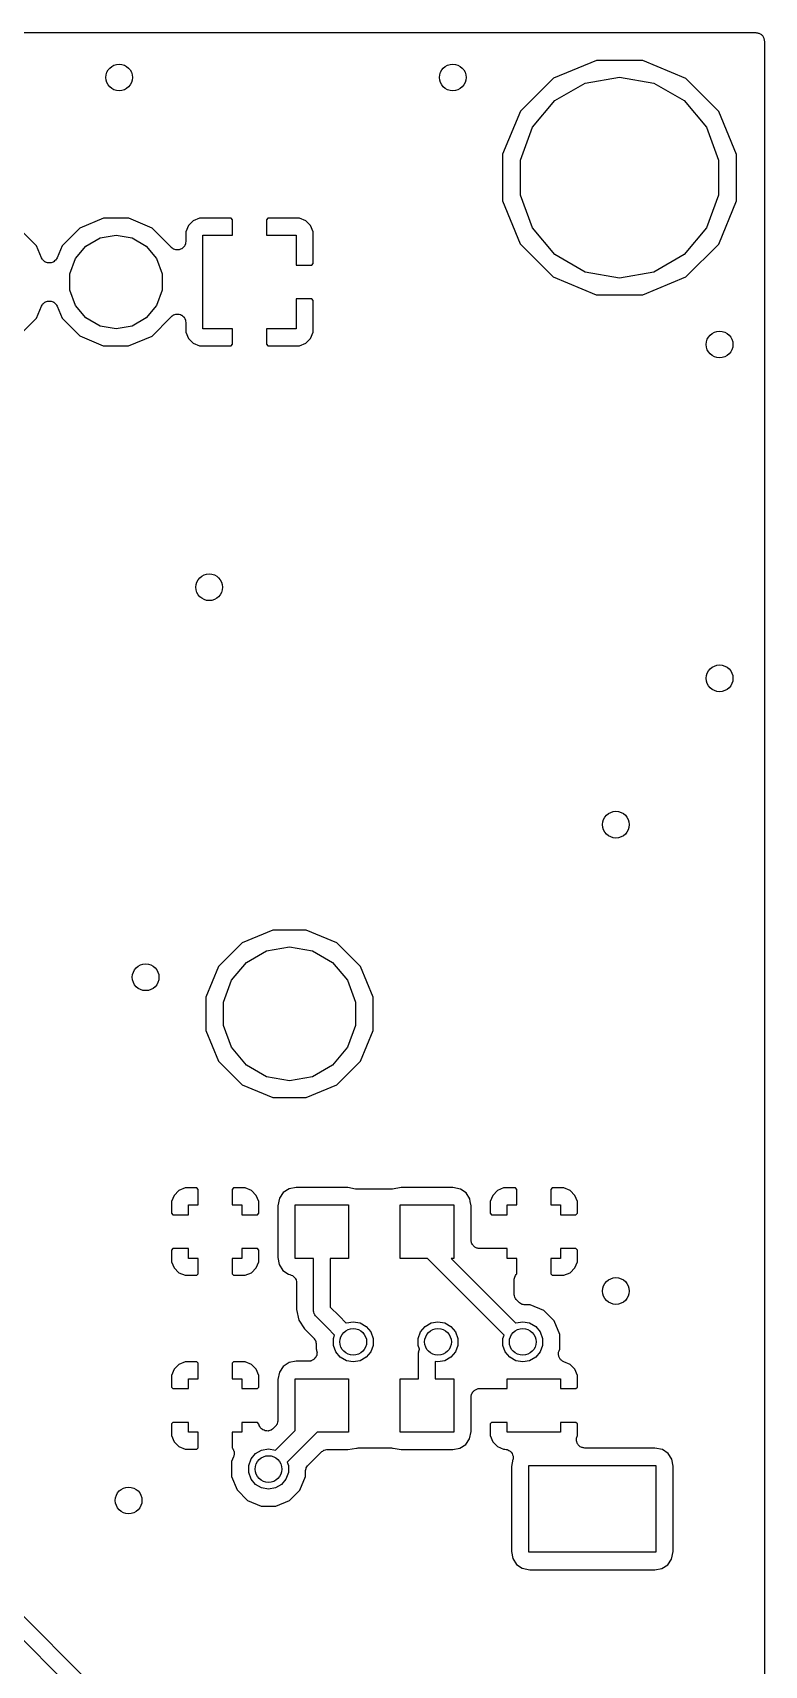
# Model space of a CAD drawing. Extents: x 100.3 to 129.7, y -169.7 to -100.3.
# Drawn here: x 118.7 to 129.67, y -124.78 to -100.33 of the extents above; entities that cross this region are included whole.
import ezdxf

# ---------------------------------------------------------------- set-up
doc = ezdxf.new("R2010")
doc.units = 0
doc.header["$MEASUREMENT"] = 0
doc.layers.add('BLACK', color=7, linetype='CONTINUOUS')

msp = doc.modelspace()

# ---------------------------------------------------------------- linework, layer by layer
at = {"layer": 'Black'}
for p, q in [((100.456, -100.329), (129.544, -100.329)), ((129.544, -100.329), (129.555, -100.331)), ((129.555, -100.331), (129.566, -100.331)), ((129.566, -100.331), (129.576, -100.335)), ((129.576, -100.335), (129.587, -100.337)), ((129.587, -100.337), (129.597, -100.342)), ((129.597, -100.342), (129.607, -100.346)), ((129.607, -100.346), (129.616, -100.353)), ((129.616, -100.353), (129.626, -100.359)), ((129.626, -100.359), (129.633, -100.367)), ((129.633, -100.367), (129.641, -100.374)), ((129.641, -100.374), (129.647, -100.384)), ((129.647, -100.384), (129.654, -100.392)), ((129.654, -100.392), (129.658, -100.403)), ((129.658, -100.403), (129.663, -100.413)), ((129.663, -100.413), (129.665, -100.424)), ((129.665, -100.424), (129.669, -100.434)), ((129.669, -100.434), (129.669, -100.445)), ((129.669, -100.445), (129.671, -100.456)), ((129.671, -100.456), (129.671, -142.013)), ((127.153, -100.746), (126.508, -101.012)), ((127.85, -100.746), (127.153, -100.746)), ((128.495, -101.014), (127.85, -100.746)), ((126.985, -101.085), (127.5, -100.994)), ((127.5, -100.994), (128.015, -101.085)), ((126.508, -101.012), (126.014, -101.505)), ((126.532, -101.347), (126.985, -101.085)), ((128.015, -101.085), (128.468, -101.347)), ((128.988, -101.508), (128.495, -101.014)), ((126.196, -101.747), (126.532, -101.347)), ((128.468, -101.347), (128.804, -101.747)), ((126.014, -101.505), (125.746, -102.15)), ((129.254, -102.153), (128.988, -101.508)), ((126.017, -102.239), (126.196, -101.747)), ((128.804, -101.747), (128.983, -102.239)), ((125.746, -102.15), (125.746, -102.847)), ((129.254, -102.85), (129.254, -102.153)), ((126.017, -102.761), (126.017, -102.239)), ((128.983, -102.239), (128.983, -102.761)), ((125.746, -102.847), (126.012, -103.492)), ((126.196, -103.253), (126.017, -102.761)), ((128.983, -102.761), (128.804, -103.253)), ((128.986, -103.495), (129.254, -102.85)), ((119.764, -103.11), (119.413, -103.255)), ((120.144, -103.11), (119.764, -103.11)), ((120.494, -103.256), (120.144, -103.11)), ((121.109, -103.149), (121.038, -103.22)), ((121.202, -103.11), (121.109, -103.149)), ((121.678, -103.11), (121.202, -103.11)), ((121.699, -103.131), (121.678, -103.11)), ((121.699, -103.364), (121.699, -103.131)), ((122.228, -103.11), (122.207, -103.131)), ((122.207, -103.131), (122.207, -103.364)), ((122.704, -103.11), (122.228, -103.11)), ((122.797, -103.149), (122.704, -103.11)), ((122.868, -103.22), (122.797, -103.149)), ((118.762, -103.524), (118.494, -103.256)), ((119.413, -103.255), (119.145, -103.523)), ((119.501, -103.526), (119.713, -103.404)), ((119.713, -103.404), (119.953, -103.361)), ((119.953, -103.361), (120.193, -103.404)), ((120.193, -103.404), (120.405, -103.526)), ((120.772, -103.534), (120.494, -103.256)), ((121.038, -103.22), (120.999, -103.313)), ((120.999, -103.313), (120.999, -103.457)), ((121.253, -104.764), (121.253, -103.364)), ((121.253, -103.364), (121.699, -103.364)), ((122.207, -103.364), (122.653, -103.364)), ((122.653, -103.364), (122.653, -103.81)), ((122.907, -103.313), (122.868, -103.22)), ((122.907, -103.789), (122.907, -103.313)), ((126.532, -103.653), (126.196, -103.253)), ((128.804, -103.253), (128.468, -103.653)), ((118.836, -103.702), (118.762, -103.524)), ((119.145, -103.523), (119.07, -103.702)), ((119.344, -103.713), (119.501, -103.526)), ((120.405, -103.526), (120.562, -103.713)), ((120.775, -103.539), (120.772, -103.534)), ((120.777, -103.541), (120.775, -103.539)), ((120.778, -103.543), (120.777, -103.541)), ((120.794, -103.555), (120.778, -103.543)), ((120.808, -103.567), (120.794, -103.555)), ((120.811, -103.568), (120.808, -103.567)), ((120.813, -103.57), (120.811, -103.568)), ((120.832, -103.576), (120.813, -103.57)), ((120.85, -103.582), (120.832, -103.576)), ((120.853, -103.582), (120.85, -103.582)), ((120.855, -103.583), (120.853, -103.582)), ((120.875, -103.582), (120.855, -103.583)), ((120.894, -103.582), (120.875, -103.582)), ((120.897, -103.582), (120.894, -103.582)), ((120.899, -103.581), (120.897, -103.582)), ((120.917, -103.574), (120.899, -103.581)), ((120.935, -103.567), (120.917, -103.574)), ((120.938, -103.566), (120.935, -103.567)), ((120.94, -103.565), (120.938, -103.566)), ((120.954, -103.551), (120.94, -103.565)), ((120.969, -103.539), (120.954, -103.551)), ((120.971, -103.537), (120.969, -103.539)), ((120.973, -103.535), (120.971, -103.537)), ((120.982, -103.518), (120.973, -103.535)), ((120.991, -103.501), (120.982, -103.518)), ((120.992, -103.498), (120.991, -103.501)), ((120.993, -103.496), (120.992, -103.498)), ((120.996, -103.476), (120.993, -103.496)), ((120.999, -103.457), (120.996, -103.476)), ((126.012, -103.492), (126.505, -103.986)), ((126.985, -103.915), (126.532, -103.653)), ((128.468, -103.653), (128.015, -103.915)), ((128.492, -103.988), (128.986, -103.495)), ((118.845, -103.716), (118.836, -103.702)), ((118.852, -103.731), (118.845, -103.716)), ((118.856, -103.734), (118.852, -103.731)), ((118.859, -103.739), (118.856, -103.734)), ((118.872, -103.749), (118.859, -103.739)), ((118.885, -103.76), (118.872, -103.749)), ((118.89, -103.763), (118.885, -103.76)), ((118.894, -103.766), (118.89, -103.763)), ((118.91, -103.771), (118.894, -103.766)), ((118.925, -103.777), (118.91, -103.771)), ((118.931, -103.778), (118.925, -103.777)), ((118.936, -103.779), (118.931, -103.778)), ((118.953, -103.779), (118.936, -103.779)), ((118.969, -103.779), (118.953, -103.779)), ((118.975, -103.778), (118.969, -103.779)), ((118.98, -103.777), (118.975, -103.778)), ((118.996, -103.771), (118.98, -103.777)), ((119.012, -103.766), (118.996, -103.771)), ((119.016, -103.763), (119.012, -103.766)), ((119.021, -103.761), (119.016, -103.763)), ((119.033, -103.749), (119.021, -103.761)), ((119.047, -103.739), (119.033, -103.749)), ((119.05, -103.735), (119.047, -103.739)), ((119.054, -103.731), (119.05, -103.735)), ((119.061, -103.716), (119.054, -103.731)), ((119.07, -103.702), (119.061, -103.716)), ((119.261, -103.942), (119.344, -103.713)), ((120.562, -103.713), (120.645, -103.942)), ((122.653, -103.81), (122.886, -103.81)), ((122.886, -103.81), (122.907, -103.789)), ((127.5, -104.006), (126.985, -103.915)), ((128.015, -103.915), (127.5, -104.006)), ((119.261, -104.186), (119.261, -103.942)), ((120.645, -103.942), (120.645, -104.186)), ((126.505, -103.986), (127.15, -104.254)), ((127.847, -104.254), (128.492, -103.988)), ((118.836, -104.426), (118.845, -104.412)), ((118.845, -104.412), (118.852, -104.397)), ((118.852, -104.397), (118.856, -104.393)), ((118.856, -104.393), (118.859, -104.389)), ((118.859, -104.389), (118.873, -104.379)), ((118.873, -104.379), (118.885, -104.367)), ((118.885, -104.367), (118.89, -104.365)), ((118.89, -104.365), (118.894, -104.362)), ((118.894, -104.362), (118.91, -104.357)), ((118.91, -104.357), (118.926, -104.351)), ((118.926, -104.351), (118.931, -104.35)), ((118.931, -104.35), (118.937, -104.349)), ((118.937, -104.349), (118.953, -104.349)), ((118.953, -104.349), (118.97, -104.349)), ((118.97, -104.349), (118.975, -104.35)), ((118.975, -104.35), (118.981, -104.351)), ((118.981, -104.351), (118.996, -104.357)), ((118.996, -104.357), (119.012, -104.362)), ((119.012, -104.362), (119.016, -104.365)), ((119.016, -104.365), (119.021, -104.368)), ((119.021, -104.368), (119.034, -104.379)), ((119.034, -104.379), (119.047, -104.389)), ((119.047, -104.389), (119.05, -104.394)), ((119.05, -104.394), (119.054, -104.397)), ((119.054, -104.397), (119.061, -104.412)), ((119.061, -104.412), (119.07, -104.426)), ((119.344, -104.415), (119.261, -104.186)), ((119.501, -104.602), (119.344, -104.415)), ((120.562, -104.415), (120.405, -104.602)), ((120.645, -104.186), (120.562, -104.415)), ((122.653, -104.318), (122.653, -104.764)), ((122.886, -104.318), (122.653, -104.318)), ((122.907, -104.339), (122.886, -104.318)), ((122.907, -104.815), (122.907, -104.339)), ((127.15, -104.254), (127.847, -104.254)), ((118.493, -104.873), (118.761, -104.605)), ((118.761, -104.605), (118.836, -104.426)), ((119.07, -104.426), (119.144, -104.604)), ((119.144, -104.604), (119.412, -104.872)), ((119.713, -104.724), (119.501, -104.602)), ((120.405, -104.602), (120.193, -104.724)), ((120.493, -104.873), (120.77, -104.597)), ((120.77, -104.597), (120.775, -104.588)), ((120.775, -104.588), (120.777, -104.586)), ((120.777, -104.586), (120.778, -104.584)), ((120.778, -104.584), (120.794, -104.572)), ((120.794, -104.572), (120.808, -104.56)), ((120.808, -104.56), (120.811, -104.559)), ((120.811, -104.559), (120.813, -104.557)), ((120.813, -104.557), (120.832, -104.551)), ((120.832, -104.551), (120.85, -104.545)), ((120.85, -104.545), (120.853, -104.545)), ((120.853, -104.545), (120.856, -104.544)), ((120.856, -104.544), (120.875, -104.545)), ((120.875, -104.545), (120.894, -104.545)), ((120.894, -104.545), (120.897, -104.546)), ((120.897, -104.546), (120.9, -104.546)), ((120.9, -104.546), (120.917, -104.553)), ((120.917, -104.553), (120.935, -104.56)), ((120.935, -104.56), (120.938, -104.562)), ((120.938, -104.562), (120.94, -104.563)), ((120.94, -104.563), (120.955, -104.576)), ((120.955, -104.576), (120.969, -104.588)), ((120.969, -104.588), (120.971, -104.59)), ((120.971, -104.59), (120.973, -104.592)), ((120.973, -104.592), (120.982, -104.61)), ((120.982, -104.61), (120.991, -104.626)), ((120.991, -104.626), (120.992, -104.629)), ((120.992, -104.629), (120.993, -104.632)), ((120.993, -104.632), (120.996, -104.651)), ((120.996, -104.651), (120.999, -104.67)), ((119.412, -104.872), (119.762, -105.018)), ((119.953, -104.767), (119.713, -104.724)), ((120.193, -104.724), (119.953, -104.767)), ((120.142, -105.018), (120.493, -104.873)), ((120.999, -104.67), (120.999, -104.815)), ((120.999, -104.815), (121.038, -104.908)), ((121.038, -104.908), (121.109, -104.979)), ((121.699, -104.764), (121.253, -104.764)), ((121.699, -104.997), (121.699, -104.764)), ((122.653, -104.764), (122.207, -104.764)), ((122.207, -104.764), (122.207, -104.997)), ((122.797, -104.979), (122.868, -104.908)), ((122.868, -104.908), (122.907, -104.815)), ((119.762, -105.018), (120.142, -105.018)), ((121.109, -104.979), (121.202, -105.018)), ((121.202, -105.018), (121.678, -105.018)), ((121.678, -105.018), (121.699, -104.997)), ((122.207, -104.997), (122.228, -105.018)), ((122.228, -105.018), (122.704, -105.018)), ((122.704, -105.018), (122.797, -104.979)), ((122.305, -113.771), (121.844, -113.961)), ((122.804, -113.771), (122.305, -113.771)), ((123.264, -113.963), (122.804, -113.771)), ((121.844, -113.961), (121.491, -114.314)), ((121.908, -114.256), (122.21, -114.082)), ((122.21, -114.082), (122.553, -114.021)), ((122.553, -114.021), (122.896, -114.082)), ((122.896, -114.082), (123.198, -114.256)), ((123.617, -114.316), (123.264, -113.963)), ((121.491, -114.314), (121.299, -114.774)), ((121.684, -114.523), (121.908, -114.256)), ((123.198, -114.256), (123.422, -114.523)), ((123.807, -114.777), (123.617, -114.316)), ((121.564, -114.851), (121.684, -114.523)), ((123.422, -114.523), (123.542, -114.851)), ((121.299, -114.774), (121.299, -115.273)), ((121.564, -115.199), (121.564, -114.851)), ((123.542, -114.851), (123.542, -115.199)), ((123.807, -115.276), (123.807, -114.777)), ((121.299, -115.273), (121.489, -115.734)), ((121.684, -115.527), (121.564, -115.199)), ((123.542, -115.199), (123.422, -115.527)), ((123.615, -115.736), (123.807, -115.276)), ((121.908, -115.794), (121.684, -115.527)), ((123.422, -115.527), (123.198, -115.794)), ((121.489, -115.734), (121.842, -116.087)), ((122.21, -115.968), (121.908, -115.794)), ((123.198, -115.794), (122.896, -115.968)), ((123.262, -116.089), (123.615, -115.736)), ((121.842, -116.087), (122.302, -116.279)), ((122.553, -116.029), (122.21, -115.968)), ((122.896, -115.968), (122.553, -116.029)), ((122.801, -116.279), (123.262, -116.089)), ((122.302, -116.279), (122.801, -116.279)), ((122.651, -117.627), (122.546, -117.646)), ((123.426, -117.627), (122.651, -117.627)), ((123.544, -117.65), (123.426, -117.627)), ((124.226, -117.627), (124.097, -117.651)), ((125.001, -117.627), (124.226, -117.627)), ((125.115, -117.65), (125.001, -117.627)), ((120.824, -117.744), (120.785, -117.837)), ((120.785, -117.837), (120.785, -118.013)), ((120.895, -117.673), (120.824, -117.744)), ((120.988, -117.634), (120.895, -117.673)), ((121.164, -117.634), (120.988, -117.634)), ((121.185, -117.655), (121.164, -117.634)), ((121.185, -117.888), (121.185, -117.655)), ((121.714, -117.634), (121.693, -117.655)), ((121.693, -117.655), (121.693, -117.888)), ((121.89, -117.634), (121.714, -117.634)), ((121.983, -117.673), (121.89, -117.634)), ((122.054, -117.744), (121.983, -117.673)), ((122.093, -117.837), (122.054, -117.744)), ((122.093, -118.013), (122.093, -117.837)), ((122.401, -117.787), (122.378, -117.901)), ((122.458, -117.702), (122.401, -117.787)), ((122.546, -117.646), (122.458, -117.702)), ((123.557, -117.651), (123.544, -117.65)), ((123.57, -117.653), (123.557, -117.651)), ((124.073, -117.653), (123.57, -117.653)), ((124.085, -117.651), (124.073, -117.653)), ((124.097, -117.651), (124.085, -117.651)), ((125.2, -117.707), (125.115, -117.65)), ((125.256, -117.795), (125.2, -117.707)), ((125.263, -117.836), (125.256, -117.795)), ((125.275, -117.9), (125.263, -117.836)), ((125.599, -117.744), (125.56, -117.837)), ((125.56, -117.837), (125.56, -118.013)), ((125.67, -117.673), (125.599, -117.744)), ((125.763, -117.634), (125.67, -117.673)), ((125.939, -117.634), (125.763, -117.634)), ((125.96, -117.655), (125.939, -117.634)), ((125.96, -117.888), (125.96, -117.655)), ((126.489, -117.634), (126.468, -117.655)), ((126.468, -117.655), (126.468, -117.888)), ((126.665, -117.634), (126.489, -117.634)), ((126.758, -117.673), (126.665, -117.634)), ((126.829, -117.744), (126.758, -117.673)), ((126.868, -117.837), (126.829, -117.744)), ((126.868, -118.013), (126.868, -117.837)), ((120.785, -118.013), (120.806, -118.034)), ((120.806, -118.034), (121.039, -118.034)), ((121.039, -118.034), (121.039, -117.888)), ((121.039, -117.888), (121.185, -117.888)), ((121.693, -117.888), (121.839, -117.888)), ((121.839, -117.888), (121.839, -118.034)), ((121.839, -118.034), (122.072, -118.034)), ((122.072, -118.034), (122.093, -118.013)), ((122.378, -117.901), (122.378, -118.676)), ((122.639, -118.688), (122.639, -117.888)), ((122.639, -117.888), (123.439, -117.888)), ((123.439, -117.888), (123.439, -118.688)), ((124.214, -118.688), (124.214, -117.888)), ((124.214, -117.888), (125.014, -117.888)), ((125.014, -117.888), (125.014, -118.688)), ((125.275, -118.415), (125.275, -117.9)), ((125.56, -118.013), (125.581, -118.034)), ((125.581, -118.034), (125.814, -118.034)), ((125.814, -118.034), (125.814, -117.888)), ((125.814, -117.888), (125.96, -117.888)), ((126.468, -117.888), (126.614, -117.888)), ((126.614, -117.888), (126.614, -118.034)), ((126.614, -118.034), (126.847, -118.034)), ((126.847, -118.034), (126.868, -118.013)), ((120.806, -118.542), (120.785, -118.563)), ((120.785, -118.563), (120.785, -118.739)), ((121.039, -118.542), (120.806, -118.542)), ((121.039, -118.688), (121.039, -118.542)), ((121.839, -118.542), (121.839, -118.688)), ((122.072, -118.542), (121.839, -118.542)), ((122.093, -118.563), (122.072, -118.542)), ((122.093, -118.739), (122.093, -118.563)), ((125.277, -118.426), (125.275, -118.415)), ((125.277, -118.437), (125.277, -118.426)), ((125.281, -118.447), (125.277, -118.437)), ((125.283, -118.458), (125.281, -118.447)), ((125.289, -118.468), (125.283, -118.458)), ((125.292, -118.478), (125.289, -118.468)), ((125.3, -118.487), (125.292, -118.478)), ((125.305, -118.497), (125.3, -118.487)), ((125.314, -118.504), (125.305, -118.497)), ((125.321, -118.512), (125.314, -118.504)), ((125.33, -118.518), (125.321, -118.512)), ((125.339, -118.525), (125.33, -118.518)), ((125.349, -118.529), (125.339, -118.525)), ((125.359, -118.534), (125.349, -118.529)), ((125.37, -118.536), (125.359, -118.534)), ((125.38, -118.54), (125.37, -118.536)), ((125.392, -118.54), (125.38, -118.54)), ((125.402, -118.542), (125.392, -118.54)), ((125.814, -118.542), (125.402, -118.542)), ((125.814, -118.688), (125.814, -118.542)), ((126.614, -118.542), (126.614, -118.688)), ((126.847, -118.542), (126.614, -118.542)), ((126.868, -118.563), (126.847, -118.542)), ((126.868, -118.739), (126.868, -118.563)), ((120.785, -118.739), (120.824, -118.832)), ((120.824, -118.832), (120.895, -118.903)), ((121.185, -118.688), (121.039, -118.688)), ((121.185, -118.921), (121.185, -118.688)), ((121.839, -118.688), (121.693, -118.688)), ((121.693, -118.688), (121.693, -118.921)), ((121.983, -118.903), (122.054, -118.832)), ((122.054, -118.832), (122.093, -118.739)), ((122.378, -118.676), (122.397, -118.781)), ((122.397, -118.781), (122.453, -118.869)), ((122.914, -118.688), (122.639, -118.688)), ((122.914, -119.469), (122.914, -118.688)), ((123.439, -118.688), (123.164, -118.688)), ((123.164, -118.688), (123.164, -119.417)), ((124.621, -118.688), (124.214, -118.688)), ((125.661, -119.727), (124.621, -118.688)), ((125.014, -118.688), (124.975, -118.688)), ((124.975, -118.688), (125.837, -119.551)), ((125.96, -118.688), (125.814, -118.688)), ((125.96, -118.921), (125.96, -118.688)), ((126.614, -118.688), (126.468, -118.688)), ((126.468, -118.688), (126.468, -118.921)), ((126.758, -118.903), (126.829, -118.832)), ((126.829, -118.832), (126.868, -118.739)), ((120.895, -118.903), (120.988, -118.942)), ((120.988, -118.942), (121.164, -118.942)), ((121.164, -118.942), (121.185, -118.921)), ((121.693, -118.921), (121.714, -118.942)), ((121.714, -118.942), (121.89, -118.942)), ((121.89, -118.942), (121.983, -118.903)), ((122.453, -118.869), (122.538, -118.926)), ((122.538, -118.926), (122.558, -118.931)), ((122.558, -118.931), (122.577, -118.938)), ((122.577, -118.938), (122.596, -118.945)), ((122.596, -118.945), (122.598, -118.946)), ((122.598, -118.946), (122.599, -118.947)), ((122.599, -118.947), (122.615, -118.96)), ((122.615, -118.96), (122.63, -118.973)), ((122.63, -118.973), (122.631, -118.975)), ((122.631, -118.975), (122.632, -118.976)), ((122.632, -118.976), (122.642, -118.994)), ((122.642, -118.994), (122.652, -119.012)), ((122.652, -119.012), (122.653, -119.013)), ((122.653, -119.013), (122.653, -119.015)), ((122.653, -119.015), (122.656, -119.035)), ((122.656, -119.035), (122.66, -119.055)), ((122.66, -119.055), (122.66, -119.456)), ((125.922, -119.001), (125.927, -118.985)), ((125.923, -119.006), (125.922, -119.001)), ((125.922, -119.012), (125.923, -119.006)), ((125.922, -119.223), (125.922, -119.012)), ((125.927, -118.985), (125.93, -118.968)), ((125.93, -118.968), (125.932, -118.963)), ((125.932, -118.963), (125.934, -118.958)), ((125.934, -118.958), (125.943, -118.944)), ((125.943, -118.944), (125.952, -118.93)), ((125.952, -118.93), (125.956, -118.927)), ((125.956, -118.927), (125.959, -118.922)), ((125.959, -118.922), (125.96, -118.921)), ((126.468, -118.921), (126.489, -118.942)), ((126.489, -118.942), (126.665, -118.942)), ((126.665, -118.942), (126.758, -118.903)), ((125.923, -119.229), (125.922, -119.223)), ((125.922, -119.234), (125.923, -119.229)), ((125.927, -119.251), (125.922, -119.234)), ((125.93, -119.267), (125.927, -119.251)), ((125.932, -119.272), (125.93, -119.267)), ((125.934, -119.277), (125.932, -119.272)), ((125.943, -119.291), (125.934, -119.277)), ((125.952, -119.305), (125.943, -119.291)), ((125.956, -119.309), (125.952, -119.305)), ((125.959, -119.313), (125.956, -119.309)), ((125.994, -119.348), (125.959, -119.313)), ((122.66, -119.456), (122.691, -119.613)), ((122.915, -119.474), (122.914, -119.469)), ((122.914, -119.48), (122.915, -119.474)), ((122.919, -119.496), (122.914, -119.48)), ((122.922, -119.512), (122.919, -119.496)), ((122.924, -119.517), (122.922, -119.512)), ((122.926, -119.522), (122.924, -119.517)), ((122.935, -119.535), (122.926, -119.522)), ((122.943, -119.549), (122.935, -119.535)), ((122.947, -119.553), (122.943, -119.549)), ((122.951, -119.557), (122.947, -119.553)), ((123.121, -119.727), (122.951, -119.557)), ((123.164, -119.417), (123.297, -119.551)), ((123.297, -119.551), (123.297, -119.551)), ((123.297, -119.551), (123.404, -119.657)), ((125.837, -119.551), (125.944, -119.657)), ((125.998, -119.351), (125.994, -119.348)), ((126.002, -119.355), (125.998, -119.351)), ((126.016, -119.364), (126.002, -119.355)), ((126.03, -119.373), (126.016, -119.364)), ((126.035, -119.375), (126.03, -119.373)), ((126.04, -119.377), (126.035, -119.375)), ((126.056, -119.38), (126.04, -119.377)), ((126.073, -119.385), (126.056, -119.38)), ((126.078, -119.384), (126.073, -119.385)), ((126.084, -119.385), (126.078, -119.384)), ((126.16, -119.385), (126.084, -119.385)), ((126.363, -119.47), (126.16, -119.385)), ((126.519, -119.626), (126.363, -119.47)), ((122.691, -119.613), (122.78, -119.746)), ((122.78, -119.746), (122.918, -119.884)), ((123.23, -119.837), (123.121, -119.727)), ((123.121, -119.727), (123.121, -119.727)), ((123.404, -119.657), (123.406, -119.656)), ((123.406, -119.656), (123.509, -119.638)), ((123.509, -119.638), (123.612, -119.656)), ((123.612, -119.656), (123.703, -119.708)), ((123.703, -119.708), (123.77, -119.788)), ((123.77, -119.788), (123.806, -119.887)), ((124.482, -119.887), (124.518, -119.788)), ((124.518, -119.788), (124.585, -119.708)), ((124.585, -119.708), (124.676, -119.656)), ((124.676, -119.656), (124.779, -119.638)), ((124.779, -119.638), (124.882, -119.656)), ((124.882, -119.656), (124.973, -119.708)), ((124.973, -119.708), (125.04, -119.788)), ((125.04, -119.788), (125.076, -119.887)), ((125.77, -119.837), (125.661, -119.727)), ((125.944, -119.657), (125.946, -119.656)), ((125.946, -119.656), (126.049, -119.638)), ((126.049, -119.638), (126.152, -119.656)), ((126.152, -119.656), (126.243, -119.708)), ((126.243, -119.708), (126.31, -119.788)), ((126.31, -119.788), (126.346, -119.887)), ((126.603, -119.829), (126.519, -119.626)), ((126.603, -120.05), (126.603, -119.829)), ((122.918, -119.884), (122.921, -119.888)), ((122.921, -119.888), (122.925, -119.892)), ((122.925, -119.892), (122.934, -119.906)), ((122.934, -119.906), (122.943, -119.92)), ((122.943, -119.92), (122.945, -119.925)), ((122.945, -119.925), (122.947, -119.93)), ((122.947, -119.93), (122.95, -119.947)), ((122.95, -119.947), (122.954, -119.962)), ((122.954, -119.962), (122.954, -119.968)), ((122.954, -119.968), (122.955, -119.974)), ((122.955, -119.974), (122.955, -120.049)), ((122.955, -120.049), (122.957, -120.055)), ((122.957, -120.055), (122.96, -120.068)), ((122.96, -120.068), (122.965, -120.081)), ((123.212, -119.887), (123.23, -119.837)), ((123.212, -119.991), (123.212, -119.887)), ((123.248, -120.09), (123.212, -119.991)), ((123.806, -119.991), (123.77, -120.09)), ((123.806, -119.887), (123.806, -119.991)), ((124.482, -119.991), (124.482, -119.887)), ((124.503, -120.048), (124.482, -119.991)), ((124.494, -120.077), (124.497, -120.061)), ((124.497, -120.061), (124.499, -120.056)), ((124.499, -120.056), (124.501, -120.051)), ((124.501, -120.051), (124.503, -120.048)), ((125.076, -119.991), (125.04, -120.09)), ((125.076, -119.887), (125.076, -119.991)), ((125.752, -119.887), (125.77, -119.837)), ((125.752, -119.991), (125.752, -119.887)), ((125.788, -120.09), (125.752, -119.991)), ((126.346, -119.991), (126.31, -120.09)), ((126.346, -119.887), (126.346, -119.991)), ((126.592, -120.082), (126.594, -120.071)), ((126.594, -120.071), (126.603, -120.05)), ((120.895, -120.276), (120.824, -120.348)), ((120.988, -120.237), (120.895, -120.276)), ((121.164, -120.237), (120.988, -120.237)), ((121.185, -120.258), (121.164, -120.237)), ((121.185, -120.491), (121.185, -120.258)), ((121.714, -120.237), (121.693, -120.258)), ((121.693, -120.258), (121.693, -120.491)), ((121.89, -120.237), (121.714, -120.237)), ((121.983, -120.276), (121.89, -120.237)), ((122.054, -120.348), (121.983, -120.276)), ((122.458, -120.306), (122.401, -120.391)), ((122.546, -120.25), (122.458, -120.306)), ((122.651, -120.23), (122.546, -120.25)), ((122.84, -120.23), (122.651, -120.23)), ((122.854, -120.228), (122.84, -120.23)), ((122.867, -120.227), (122.854, -120.228)), ((122.875, -120.224), (122.867, -120.227)), ((122.883, -120.222), (122.875, -120.224)), ((122.895, -120.215), (122.883, -120.222)), ((122.908, -120.21), (122.895, -120.215)), ((122.914, -120.205), (122.908, -120.21)), ((122.922, -120.2), (122.914, -120.205)), ((122.93, -120.19), (122.922, -120.2)), ((122.941, -120.18), (122.93, -120.19)), ((122.945, -120.173), (122.941, -120.18)), ((122.95, -120.167), (122.945, -120.173)), ((122.955, -120.154), (122.95, -120.167)), ((122.961, -120.141), (122.955, -120.154)), ((122.962, -120.133), (122.961, -120.141)), ((122.965, -120.125), (122.962, -120.133)), ((122.965, -120.081), (122.965, -120.089)), ((122.965, -120.089), (122.967, -120.098)), ((122.967, -120.098), (122.965, -120.111)), ((122.965, -120.111), (122.965, -120.125)), ((123.315, -120.17), (123.248, -120.09)), ((123.406, -120.222), (123.315, -120.17)), ((123.509, -120.24), (123.406, -120.222)), ((123.612, -120.222), (123.509, -120.24)), ((123.703, -120.17), (123.612, -120.222)), ((123.77, -120.09), (123.703, -120.17)), ((124.489, -120.093), (124.494, -120.077)), ((124.49, -120.099), (124.489, -120.093)), ((124.489, -120.104), (124.49, -120.099)), ((124.489, -120.491), (124.489, -120.104)), ((124.779, -120.24), (124.739, -120.233)), ((124.739, -120.233), (124.739, -120.491)), ((124.882, -120.222), (124.779, -120.24)), ((124.973, -120.17), (124.882, -120.222)), ((125.04, -120.09), (124.973, -120.17)), ((125.855, -120.17), (125.788, -120.09)), ((125.946, -120.222), (125.855, -120.17)), ((126.049, -120.24), (125.946, -120.222)), ((126.152, -120.222), (126.049, -120.24)), ((126.243, -120.17), (126.152, -120.222)), ((126.31, -120.09), (126.243, -120.17)), ((126.585, -120.114), (126.587, -120.103)), ((126.586, -120.125), (126.585, -120.114)), ((126.586, -120.136), (126.586, -120.125)), ((126.589, -120.147), (126.586, -120.136)), ((126.587, -120.092), (126.592, -120.082)), ((126.587, -120.103), (126.587, -120.092)), ((126.59, -120.158), (126.589, -120.147)), ((126.595, -120.167), (126.59, -120.158)), ((126.599, -120.178), (126.595, -120.167)), ((126.606, -120.187), (126.599, -120.178)), ((126.611, -120.197), (126.606, -120.187)), ((126.619, -120.204), (126.611, -120.197)), ((126.626, -120.213), (126.619, -120.204)), ((126.635, -120.219), (126.626, -120.213)), ((126.643, -120.227), (126.635, -120.219)), ((126.653, -120.231), (126.643, -120.227)), ((126.663, -120.237), (126.653, -120.231)), ((126.758, -120.276), (126.663, -120.237)), ((126.829, -120.348), (126.758, -120.276)), ((120.824, -120.348), (120.785, -120.441)), ((120.785, -120.441), (120.785, -120.617)), ((121.039, -120.637), (121.039, -120.491)), ((121.039, -120.491), (121.185, -120.491)), ((121.693, -120.491), (121.839, -120.491)), ((121.839, -120.491), (121.839, -120.637)), ((122.093, -120.441), (122.054, -120.348)), ((122.093, -120.617), (122.093, -120.441)), ((122.401, -120.391), (122.378, -120.504)), ((122.378, -120.504), (122.378, -121.117)), ((122.639, -121.267), (122.639, -120.491)), ((122.639, -120.491), (123.439, -120.491)), ((123.439, -120.491), (123.439, -121.291)), ((124.214, -121.291), (124.214, -120.491)), ((124.214, -120.491), (124.489, -120.491)), ((124.739, -120.491), (125.014, -120.491)), ((125.014, -120.491), (125.014, -121.291)), ((125.814, -120.637), (125.814, -120.491)), ((125.814, -120.491), (126.614, -120.491)), ((126.614, -120.491), (126.614, -120.637)), ((126.868, -120.441), (126.829, -120.348)), ((126.868, -120.617), (126.868, -120.441)), ((120.785, -120.617), (120.806, -120.637)), ((120.806, -120.637), (121.039, -120.637)), ((121.839, -120.637), (122.072, -120.637)), ((122.072, -120.637), (122.093, -120.617)), ((125.275, -120.764), (125.277, -120.754)), ((125.275, -121.114), (125.275, -120.764)), ((125.277, -120.742), (125.281, -120.732)), ((125.277, -120.754), (125.277, -120.742)), ((125.281, -120.732), (125.283, -120.721)), ((125.283, -120.721), (125.289, -120.711)), ((125.289, -120.711), (125.292, -120.701)), ((125.292, -120.701), (125.3, -120.692)), ((125.3, -120.692), (125.305, -120.683)), ((125.305, -120.683), (125.314, -120.676)), ((125.314, -120.676), (125.321, -120.667)), ((125.321, -120.667), (125.33, -120.662)), ((125.33, -120.662), (125.339, -120.655)), ((125.339, -120.655), (125.349, -120.651)), ((125.349, -120.651), (125.359, -120.645)), ((125.359, -120.645), (125.37, -120.643)), ((125.37, -120.643), (125.38, -120.639)), ((125.38, -120.639), (125.392, -120.639)), ((125.392, -120.639), (125.402, -120.637)), ((125.402, -120.637), (125.814, -120.637)), ((126.614, -120.637), (126.847, -120.637)), ((126.847, -120.637), (126.868, -120.617)), ((120.806, -121.145), (120.785, -121.166)), ((120.785, -121.166), (120.785, -121.342)), ((121.039, -121.145), (120.806, -121.145)), ((121.039, -121.291), (121.039, -121.145)), ((121.185, -121.291), (121.039, -121.291)), ((121.185, -121.525), (121.185, -121.291)), ((121.839, -121.291), (121.693, -121.291)), ((121.693, -121.291), (121.693, -121.527)), ((122.072, -121.145), (121.839, -121.145)), ((121.839, -121.145), (121.839, -121.291)), ((122.096, -121.17), (122.072, -121.145)), ((122.097, -121.18), (122.096, -121.17)), ((122.1, -121.185), (122.097, -121.18)), ((122.101, -121.191), (122.1, -121.185)), ((122.109, -121.205), (122.101, -121.191)), ((122.116, -121.22), (122.109, -121.205)), ((122.12, -121.224), (122.116, -121.22)), ((122.123, -121.229), (122.12, -121.224)), ((122.135, -121.24), (122.123, -121.229)), ((122.147, -121.251), (122.135, -121.24)), ((122.152, -121.254), (122.147, -121.251)), ((122.156, -121.257), (122.152, -121.254)), ((122.172, -121.263), (122.156, -121.257)), ((122.187, -121.27), (122.172, -121.263)), ((122.193, -121.271), (122.187, -121.27)), ((122.198, -121.272), (122.193, -121.271)), ((122.215, -121.272), (122.198, -121.272)), ((122.231, -121.274), (122.215, -121.272)), ((122.236, -121.272), (122.231, -121.274)), ((122.242, -121.272), (122.236, -121.272)), ((122.258, -121.267), (122.242, -121.272)), ((122.274, -121.263), (122.258, -121.267)), ((122.278, -121.259), (122.274, -121.263)), ((122.283, -121.257), (122.278, -121.259)), ((122.296, -121.247), (122.283, -121.257)), ((122.31, -121.237), (122.296, -121.247)), ((122.34, -121.207), (122.31, -121.237)), ((122.344, -121.202), (122.34, -121.207)), ((122.348, -121.199), (122.344, -121.202)), ((122.344, -121.562), (122.639, -121.267)), ((122.356, -121.184), (122.348, -121.199)), ((122.366, -121.171), (122.356, -121.184)), ((122.367, -121.165), (122.366, -121.171)), ((122.37, -121.16), (122.367, -121.165)), ((122.373, -121.144), (122.37, -121.16)), ((122.377, -121.128), (122.373, -121.144)), ((122.378, -121.117), (122.377, -121.122)), ((122.377, -121.122), (122.377, -121.128)), ((122.968, -121.291), (122.518, -121.742)), ((123.439, -121.291), (122.968, -121.291)), ((125.014, -121.291), (124.214, -121.291)), ((125.252, -121.392), (125.275, -121.279)), ((125.275, -121.279), (125.275, -121.114)), ((125.581, -121.145), (125.56, -121.166)), ((125.56, -121.166), (125.56, -121.342)), ((125.814, -121.145), (125.581, -121.145)), ((125.814, -121.291), (125.814, -121.145)), ((126.614, -121.291), (125.814, -121.291)), ((126.847, -121.145), (126.614, -121.145)), ((126.614, -121.145), (126.614, -121.291)), ((126.868, -121.166), (126.847, -121.145)), ((126.868, -121.342), (126.868, -121.166)), ((120.785, -121.342), (120.824, -121.435)), ((120.824, -121.435), (120.895, -121.507)), ((120.895, -121.507), (120.988, -121.545)), ((121.164, -121.545), (121.185, -121.525)), ((121.693, -121.527), (121.693, -121.527)), ((121.693, -121.527), (121.7, -121.533)), ((121.7, -121.533), (121.706, -121.545)), ((123.427, -121.553), (123.556, -121.529)), ((123.556, -121.529), (123.568, -121.529)), ((123.568, -121.529), (123.58, -121.526)), ((123.58, -121.526), (124.083, -121.526)), ((124.083, -121.526), (124.096, -121.529)), ((124.096, -121.529), (124.109, -121.529)), ((124.109, -121.529), (124.227, -121.553)), ((125.002, -121.553), (125.107, -121.533)), ((125.107, -121.533), (125.195, -121.477)), ((125.195, -121.477), (125.252, -121.392)), ((125.56, -121.342), (125.599, -121.435)), ((125.599, -121.435), (125.67, -121.507)), ((125.67, -121.507), (125.763, -121.545)), ((126.854, -121.397), (126.855, -121.389)), ((126.855, -121.411), (126.854, -121.397)), ((126.855, -121.38), (126.86, -121.367)), ((126.855, -121.389), (126.855, -121.38)), ((126.855, -121.425), (126.855, -121.411)), ((126.858, -121.432), (126.855, -121.425)), ((126.859, -121.441), (126.858, -121.432)), ((126.866, -121.453), (126.859, -121.441)), ((126.86, -121.367), (126.863, -121.354)), ((126.863, -121.354), (126.868, -121.342)), ((126.87, -121.466), (126.866, -121.453)), ((126.876, -121.472), (126.87, -121.466)), ((126.88, -121.48), (126.876, -121.472)), ((126.89, -121.489), (126.88, -121.48)), ((126.899, -121.5), (126.89, -121.489)), ((126.906, -121.504), (126.899, -121.5)), ((126.912, -121.51), (126.906, -121.504)), ((126.925, -121.515), (126.912, -121.51)), ((126.937, -121.522), (126.925, -121.515)), ((126.945, -121.523), (126.937, -121.522)), ((126.953, -121.527), (126.945, -121.523)), ((126.967, -121.527), (126.953, -121.527)), ((126.98, -121.53), (126.967, -121.527)), ((128.03, -121.53), (126.98, -121.53)), ((128.144, -121.553), (128.03, -121.53)), ((120.988, -121.545), (121.164, -121.545)), ((121.716, -121.659), (121.685, -121.733)), ((121.685, -121.733), (121.685, -121.954)), ((121.706, -121.545), (121.714, -121.556)), ((121.714, -121.556), (121.716, -121.564)), ((121.716, -121.564), (121.72, -121.572)), ((121.718, -121.651), (121.716, -121.659)), ((121.721, -121.643), (121.718, -121.651)), ((121.72, -121.572), (121.722, -121.586)), ((121.723, -121.629), (121.721, -121.643)), ((121.722, -121.586), (121.725, -121.599)), ((121.726, -121.616), (121.723, -121.629)), ((121.725, -121.599), (121.725, -121.607)), ((121.725, -121.607), (121.726, -121.616)), ((121.942, -121.792), (121.978, -121.693)), ((121.978, -121.693), (122.045, -121.613)), ((122.045, -121.613), (122.136, -121.561)), ((122.136, -121.561), (122.239, -121.543)), ((122.239, -121.543), (122.342, -121.561)), ((122.342, -121.561), (122.344, -121.562)), ((122.518, -121.742), (122.536, -121.792)), ((122.83, -121.789), (123.029, -121.59)), ((123.029, -121.59), (123.033, -121.587)), ((123.033, -121.587), (123.037, -121.583)), ((123.037, -121.583), (123.051, -121.574)), ((123.051, -121.574), (123.065, -121.565)), ((123.065, -121.565), (123.07, -121.563)), ((123.07, -121.563), (123.075, -121.561)), ((123.075, -121.561), (123.092, -121.558)), ((123.092, -121.558), (123.108, -121.553)), ((123.108, -121.553), (123.113, -121.554)), ((123.113, -121.554), (123.119, -121.553)), ((123.119, -121.553), (123.427, -121.553)), ((124.227, -121.553), (125.002, -121.553)), ((125.763, -121.545), (125.779, -121.545)), ((125.779, -121.545), (125.78, -121.546)), ((125.78, -121.546), (125.782, -121.546)), ((125.782, -121.546), (125.802, -121.55)), ((125.802, -121.55), (125.822, -121.553)), ((125.822, -121.553), (125.823, -121.554)), ((125.823, -121.554), (125.825, -121.554)), ((125.825, -121.554), (125.842, -121.565)), ((125.842, -121.565), (125.86, -121.575)), ((125.86, -121.575), (125.861, -121.576)), ((125.861, -121.576), (125.863, -121.577)), ((125.863, -121.577), (125.875, -121.593)), ((125.875, -121.593), (125.889, -121.609)), ((125.903, -121.698), (125.882, -121.804)), ((125.889, -121.609), (125.889, -121.611)), ((125.889, -121.611), (125.89, -121.612)), ((125.89, -121.612), (125.897, -121.631)), ((125.897, -121.631), (125.904, -121.65)), ((125.904, -121.695), (125.903, -121.696)), ((125.903, -121.696), (125.903, -121.698)), ((125.904, -121.65), (125.904, -121.652)), ((125.904, -121.652), (125.904, -121.654)), ((125.904, -121.654), (125.904, -121.674)), ((125.904, -121.674), (125.904, -121.695)), ((128.229, -121.61), (128.144, -121.553)), ((128.285, -121.698), (128.229, -121.61)), ((128.304, -121.803), (128.285, -121.698)), ((121.685, -121.954), (121.769, -122.157)), ((121.942, -121.896), (121.942, -121.792)), ((121.978, -121.995), (121.942, -121.896)), ((122.045, -122.075), (121.978, -121.995)), ((122.5, -121.995), (122.433, -122.075)), ((122.536, -121.896), (122.5, -121.995)), ((122.536, -121.792), (122.536, -121.896)), ((122.708, -122.158), (122.793, -121.955)), ((122.793, -121.868), (122.798, -121.851)), ((122.794, -121.873), (122.793, -121.868)), ((122.793, -121.879), (122.794, -121.873)), ((122.793, -121.955), (122.793, -121.879)), ((122.798, -121.851), (122.801, -121.835)), ((122.801, -121.835), (122.803, -121.83)), ((122.803, -121.83), (122.805, -121.825)), ((122.805, -121.825), (122.814, -121.811)), ((122.814, -121.811), (122.823, -121.797)), ((122.823, -121.797), (122.827, -121.793)), ((122.827, -121.793), (122.83, -121.789)), ((125.882, -121.804), (125.882, -123.079)), ((126.143, -123.091), (126.143, -121.791)), ((126.143, -121.791), (128.043, -121.791)), ((128.043, -121.791), (128.043, -123.091)), ((128.304, -123.078), (128.304, -121.803)), ((121.769, -122.157), (121.925, -122.313)), ((122.136, -122.127), (122.045, -122.075)), ((122.239, -122.145), (122.136, -122.127)), ((122.342, -122.127), (122.239, -122.145)), ((122.433, -122.075), (122.342, -122.127)), ((122.552, -122.314), (122.708, -122.158)), ((121.925, -122.313), (122.128, -122.398)), ((122.128, -122.398), (122.349, -122.398)), ((122.349, -122.398), (122.552, -122.314)), ((121.089, -126.571), (117.499, -122.982)), ((117.311, -123.153), (121.021, -126.862)), ((125.882, -123.079), (125.901, -123.184)), ((125.901, -123.184), (125.957, -123.272)), ((128.043, -123.091), (126.143, -123.091)), ((128.224, -123.277), (128.281, -123.192)), ((128.281, -123.192), (128.304, -123.078)), ((125.957, -123.272), (126.042, -123.329)), ((126.042, -123.329), (126.156, -123.352)), ((126.156, -123.352), (128.031, -123.352)), ((128.031, -123.352), (128.136, -123.333)), ((128.136, -123.333), (128.224, -123.277))]:
    msp.add_line(p, q, dxfattribs=at)
for centre in [(120, -101), (125, -101), (129, -105), (121.35, -108.636), (129, -110), (127.446, -112.192), (120.397, -114.478), (127.446, -119.177), (123.509, -119.939), (124.779, -119.939), (126.049, -119.939), (122.239, -121.844), (120.142, -122.314)]:
    msp.add_circle(centre, 0.2, dxfattribs=at)

doc.saveas('drawing.dxf')
